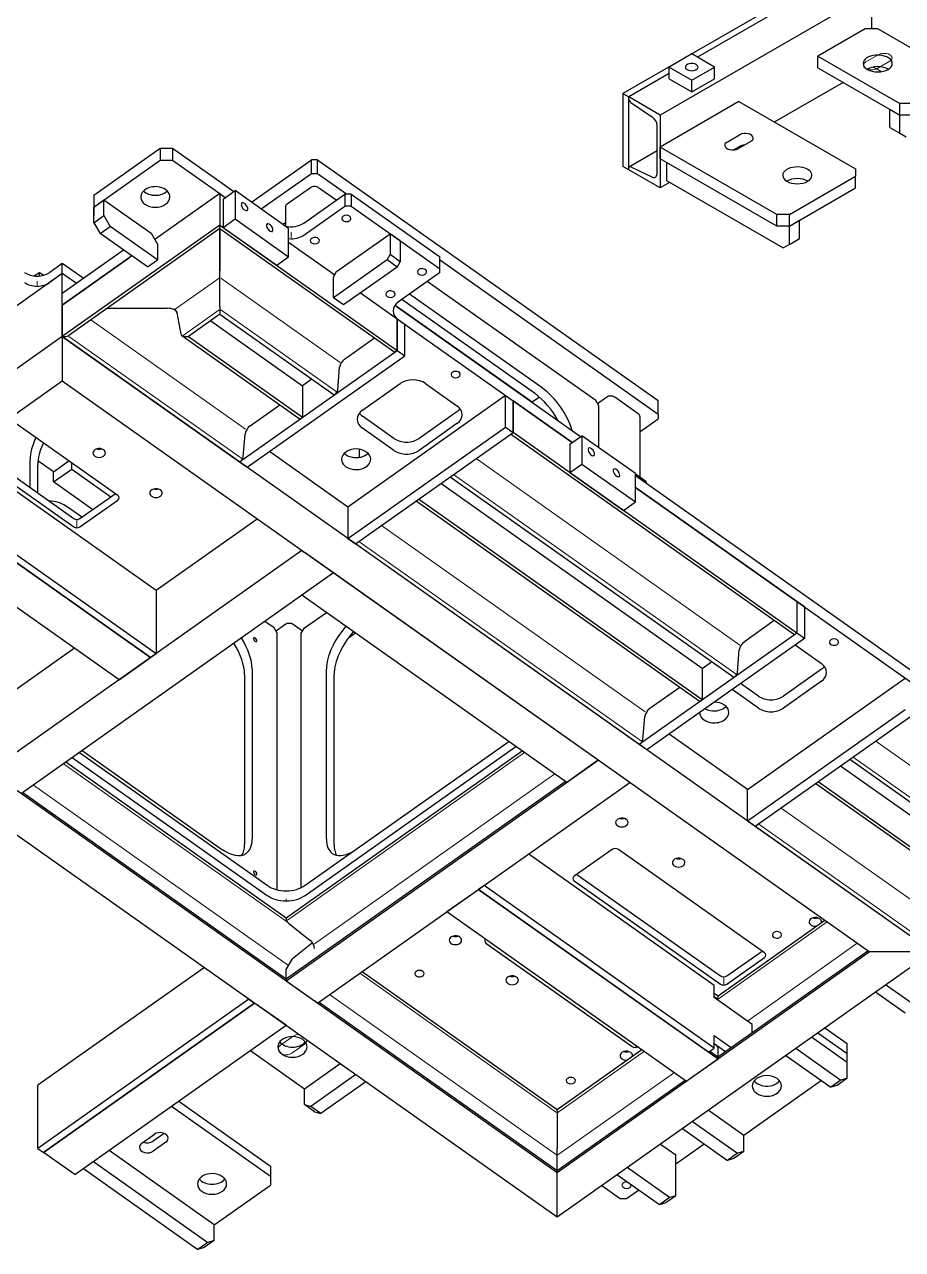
# Model space of a CAD drawing. Extents: x 0 to 1254, y -12 to 833.
# Drawn here: x 768.9 to 965.9, y 332.3 to 607.1 of the extents above; entities that cross this region are included whole.
import ezdxf

# ---------------------------------------------------------------- set-up
doc = ezdxf.new("R2010")
doc.units = 0
doc.layers.get('0').update_dxf_attribs({"lineweight": 13})

msp = doc.modelspace()

# ---------------------------------------------------------------- linework, layer by layer
at = {"color": 7, "lineweight": 25}
for p, q in [((950.5563, 618.973), (903.1802, 591.6204)), ((951.8291, 618.2382), (919.8679, 599.7854)), ((951.8291, 618.2382), (919.8679, 599.7854)), ((958.9002, 614.1557), (911.524, 586.8031)), ((958.9002, 614.1557), (958.9002, 606.154)), ((957.486, 606.154), (946.8794, 600.0303)), ((960.3144, 606.154), (957.486, 606.154)), ((978.6992, 595.5396), (960.3144, 606.154)), ((918.5951, 600.5202), (913.5039, 597.5808)), ((923.6863, 597.5808), (918.5951, 600.5202)), ((946.8794, 600.0303), (965.2641, 589.4159)), ((946.8794, 597.4175), (946.8794, 600.0303)), ((913.5039, 597.5808), (918.5951, 594.6414)), ((913.5039, 594.968), (913.5039, 597.5808)), ((918.5951, 594.6414), (923.6863, 597.5808)), ((923.6863, 594.968), (923.6863, 597.5808)), ((946.8794, 597.4175), (965.2641, 586.8031)), ((961.0918, 596.5604), (959.3163, 597.5855)), ((913.5039, 596.1111), (904.453, 590.8855)), ((913.5039, 596.1111), (904.453, 590.8855)), ((913.5039, 594.968), (918.5951, 592.0286)), ((918.5951, 592.0286), (923.6863, 594.968)), ((918.5951, 592.0286), (918.5951, 594.6414)), ((952.5362, 594.1515), (937.1213, 585.2517)), ((903.1802, 591.6204), (903.1802, 575.2905)), ((903.1802, 591.6204), (904.453, 590.8855)), ((911.524, 586.8031), (904.453, 590.8855)), ((904.453, 590.8855), (904.453, 590.5808)), ((904.453, 574.5556), (904.453, 590.8855)), ((904.9693, 589.632), (909.7842, 586.3657)), ((929.2017, 589.8241), (911.524, 579.6179)), ((929.2017, 589.8241), (955.3646, 574.7189)), ((963.0014, 584.027), (963.0014, 588.1095)), ((963.0014, 588.1095), (965.2641, 586.8031)), ((965.2641, 586.8031), (965.2641, 589.4159)), ((968.0926, 589.4159), (965.2641, 589.4159)), ((911.524, 586.8031), (911.524, 570.4731)), ((968.0926, 586.8031), (965.2641, 586.8031)), ((965.2641, 582.7206), (965.2641, 586.8031)), ((910.8169, 573.6247), (910.8169, 584.468)), ((963.0014, 584.027), (965.2641, 582.7206)), ((965.2641, 582.7206), (966.6784, 581.9041)), ((926.5147, 580.761), (929.3431, 582.394)), ((931.8887, 580.9243), (929.0603, 579.2913)), ((784.4856, 568.8799), (799.3348, 579.3799)), ((799.3348, 579.3799), (802.1633, 579.3799)), ((799.3348, 579.3799), (799.3348, 576.6929)), ((802.1633, 579.3799), (812.7699, 571.8799)), ((802.1633, 579.3799), (802.1633, 576.6929)), ((910.8169, 578.8052), (904.6186, 575.2266)), ((911.524, 577.0051), (911.524, 579.6179)), ((937.687, 564.5127), (911.524, 579.6179)), ((927.9774, 578.9927), (929.3431, 579.7812)), ((784.4856, 566.1929), (799.3348, 576.6929)), ((799.3348, 576.6929), (802.1633, 576.6929)), ((802.1633, 576.6929), (812.7699, 569.1929)), ((819.8468, 567.2817), (833.276, 576.7776)), ((834.6902, 576.7776), (833.276, 576.7776)), ((833.276, 573.6663), (833.276, 576.7776)), ((834.6902, 573.6663), (834.6902, 576.7776)), ((834.6902, 576.7776), (911.0577, 522.7776)), ((904.453, 574.5556), (903.1802, 575.2905)), ((904.453, 574.5556), (904.453, 574.8604)), ((911.524, 570.4731), (904.453, 574.5556)), ((904.9693, 575.2129), (909.7842, 572.9195)), ((937.687, 561.8999), (911.524, 577.0051)), ((912.9382, 576.1886), (912.9382, 572.1061)), ((955.3646, 574.7189), (955.3646, 573.0859)), ((812.7699, 571.8799), (815.877, 569.6828)), ((833.276, 573.6663), (822.0468, 565.7261)), ((834.6902, 573.6663), (833.276, 573.6663)), ((841.1764, 569.0799), (834.6902, 573.6663)), ((913.6453, 571.6979), (911.524, 570.4731)), ((912.9382, 572.1061), (939.1012, 557.0009)), ((940.5154, 564.5127), (955.3646, 573.0859)), ((955.3646, 570.4731), (955.3646, 573.0859)), ((784.4856, 568.8799), (784.4856, 566.1929)), ((812.7699, 569.1929), (798.1834, 558.8787)), ((812.7699, 569.1929), (813.977, 568.3393)), ((812.7699, 569.1929), (812.7699, 562.1218)), ((812.7699, 569.1929), (812.7699, 562.1218)), ((812.7699, 569.1929), (813.977, 568.3393)), ((813.477, 567.9858), (816.164, 569.8858)), ((828.1848, 561.3858), (816.164, 569.8858)), ((816.164, 569.8858), (816.164, 563.5218)), ((833.078, 570.5263), (827.8171, 566.8063)), ((831.5789, 562.5799), (840.7713, 569.0799)), ((838.8526, 567.723), (834.8882, 570.5263)), ((840.7713, 569.0799), (840.7713, 566.3929)), ((842.1855, 569.0799), (840.7713, 569.0799)), ((842.1855, 569.0799), (861.9845, 555.0799)), ((842.1855, 569.0799), (842.1855, 566.3929)), ((940.5154, 561.8999), (955.3646, 570.4731)), ((784.4856, 566.1929), (786.7483, 567.7929)), ((784.4856, 566.1929), (784.4856, 564.1929)), ((784.4856, 562.6573), (784.4856, 566.1929)), ((786.7483, 564.2573), (786.7483, 567.7929)), ((786.7483, 567.7929), (797.3549, 560.2929)), ((813.477, 567.9858), (813.477, 561.6218)), ((827.4422, 566.1663), (827.4422, 561.911)), ((831.5789, 559.8929), (840.7713, 566.3929)), ((842.1855, 566.3929), (840.7713, 566.3929)), ((842.1855, 566.3929), (861.9845, 552.3929)), ((784.4856, 562.6573), (786.7483, 564.2573)), ((786.7483, 564.2573), (788.1626, 561.8431)), ((813.477, 561.6218), (816.164, 563.5218)), ((816.164, 563.5218), (828.1848, 555.0218)), ((937.687, 561.8999), (937.687, 564.5127)), ((940.5154, 564.5127), (937.687, 564.5127)), ((940.5154, 561.8999), (940.5154, 564.5127)), ((812.7699, 562.1218), (777.4145, 537.1218)), ((812.7699, 561.3344), (778.8661, 537.3609)), ((784.4856, 562.6573), (785.8998, 560.2431)), ((785.8998, 560.2431), (788.1626, 561.8431)), ((798.7692, 554.3431), (788.1626, 561.8431)), ((812.7699, 562.1218), (812.7699, 561.7486)), ((812.7699, 562.1218), (812.7699, 561.7486)), ((812.7699, 562.1218), (852.5093, 534.0218)), ((812.7699, 561.3344), (812.7699, 561.7486)), ((812.7699, 561.3344), (812.7699, 561.7486)), ((812.7699, 561.3344), (812.7699, 551.8456)), ((812.7699, 551.8456), (812.7699, 561.3344)), ((812.7699, 561.3344), (851.7835, 533.7477)), ((813.477, 561.6218), (825.4978, 553.1218)), ((826.8551, 562.3261), (827.4422, 562.7412)), ((828.1848, 555.0218), (828.1848, 561.3858)), ((940.5154, 561.8999), (937.687, 561.8999)), ((940.5154, 561.8999), (942.7781, 563.2063)), ((940.5154, 557.8174), (940.5154, 561.8999)), ((942.7781, 559.1238), (942.7781, 563.2063)), ((796.5064, 552.7431), (785.8998, 560.2431)), ((797.3549, 560.2929), (798.7692, 557.8786)), ((798.7692, 557.8786), (798.7692, 554.3431)), ((828.1848, 558.2929), (838.5186, 550.9858)), ((838.9328, 551.6929), (850.9536, 560.1929)), ((853.2164, 558.5929), (850.9536, 560.1929)), ((850.9536, 560.1929), (850.9536, 555.526)), ((853.2164, 558.5929), (853.2164, 553.926)), ((940.5154, 557.8174), (942.7781, 559.1238)), ((777.4145, 546.8799), (791.1064, 556.5615)), ((793.0064, 555.218), (777.4145, 544.1929)), ((850.2465, 554.3188), (850.9536, 555.526)), ((853.2164, 553.926), (850.9536, 555.526)), ((940.5154, 557.8174), (939.1012, 557.0009)), ((777.4145, 553.5267), (774.5861, 551.5267)), ((777.4145, 544.1929), (792.2638, 554.6929)), ((782.1145, 550.2033), (777.4145, 553.5267)), ((777.4145, 551.2639), (777.4145, 553.5267)), ((796.5064, 552.7431), (798.7692, 554.3431)), ((825.4978, 553.1218), (828.1848, 555.0218)), ((850.2465, 554.3188), (838.2257, 545.8188)), ((852.5093, 552.7188), (840.4885, 544.2188)), ((852.5093, 552.7188), (850.2465, 554.3188)), ((852.5093, 552.7188), (853.2164, 553.926)), ((861.9845, 555.0799), (861.9845, 552.3929)), ((861.9845, 552.3929), (861.9845, 551.3929)), ((911.0577, 519.6663), (861.9846, 554.3662)), ((777.4145, 551.2639), (763.818, 541.6497)), ((771.1309, 550.7332), (772.1819, 551.4764)), ((772.1819, 551.4764), (772.3234, 551.435)), ((773.1245, 550.8685), (772.3234, 551.435)), ((772.3234, 550.7267), (772.3234, 551.435)), ((777.4145, 551.2639), (774.5861, 549.2639)), ((780.5145, 549.0719), (777.4145, 551.2639)), ((777.4145, 537.1218), (777.4145, 551.2639)), ((780.5145, 549.0719), (777.4145, 551.2639)), ((777.4145, 537.1218), (777.4145, 551.2639)), ((812.7699, 549.2189), (812.7699, 551.8456)), ((812.7699, 549.2189), (812.7699, 551.8456)), ((838.2257, 550.4858), (838.9328, 551.6929)), ((838.2257, 545.8188), (838.2257, 550.4858)), ((861.9845, 551.3929), (852.7921, 544.8929)), ((777.4145, 544.1929), (777.4145, 546.8799)), ((812.7699, 543.8084), (812.7699, 549.2189)), ((812.7699, 543.8084), (812.7699, 549.2189)), ((844.2885, 546.9059), (852.5093, 541.0929)), ((897.057, 522.7663), (859.2788, 549.4795)), ((777.4145, 544.1929), (777.4145, 537.1218)), ((777.4145, 544.1929), (777.4145, 537.1218)), ((840.4885, 544.2188), (838.2257, 545.8188)), ((883.3391, 524.4094), (853.5817, 545.4511)), ((885.0362, 525.6094), (855.2788, 546.6511)), ((787.528, 543.4858), (800.9473, 543.4858)), ((787.528, 543.4858), (800.9473, 543.4858)), ((804.0439, 537.6382), (803.2014, 542.453)), ((804.0439, 537.6382), (803.2014, 542.453)), ((812.7699, 542.1218), (805.6988, 537.1218)), ((812.7699, 543.8084), (812.7699, 542.495)), ((812.7699, 543.8084), (812.7699, 542.495)), ((812.7699, 542.495), (812.7699, 542.1218)), ((812.7699, 542.495), (812.7699, 542.1218)), ((812.7699, 542.1218), (838.3671, 524.0218)), ((882.7734, 522.4035), (852.5015, 543.809)), ((852.7921, 543.5799), (893.6587, 514.6828)), ((810.6988, 540.6573), (831.2961, 526.0929)), ((852.5093, 541.0929), (854.2063, 539.8929)), ((852.5093, 534.0218), (852.5093, 541.0929)), ((852.5093, 541.0929), (852.5093, 534.0218)), ((852.7921, 540.8929), (891.7587, 513.3393)), ((854.2063, 532.8218), (854.2063, 539.8929)), ((777.4145, 537.1218), (693.2688, 477.6218)), ((777.4145, 537.1218), (777.4145, 527.1218)), ((972.576, 399.1218), (777.4145, 537.1218)), ((777.4145, 537.1218), (777.4145, 527.1218)), ((777.4145, 537.1218), (777.9424, 537.1218)), ((777.4145, 537.1218), (777.9424, 537.1218)), ((777.4145, 537.1218), (817.1539, 509.0218)), ((804.2472, 537.3609), (830.5703, 518.7477)), ((805.171, 537.1218), (805.6988, 537.1218)), ((805.171, 537.1218), (805.6988, 537.1218)), ((805.6988, 537.1218), (831.2961, 519.0218)), ((840.7429, 532.0657), (847.4525, 536.8101)), ((817.1539, 509.0218), (852.5093, 534.0218)), ((852.5093, 534.0218), (852.2454, 533.8352)), ((852.5093, 534.0218), (854.2063, 532.8218)), ((818.851, 507.8218), (854.2063, 532.8218)), ((839.1946, 525.1233), (839.6158, 530.2359)), ((777.4145, 527.1218), (707.411, 477.6218)), ((958.4339, 399.1218), (777.4145, 527.1218)), ((833.3671, 527.5573), (831.2961, 526.0929)), ((831.2961, 526.0929), (831.2961, 519.0218)), ((844.7311, 520.5929), (853.2164, 526.5929)), ((858.8732, 526.5929), (865.9443, 521.5929)), ((838.3671, 524.0218), (838.6311, 524.2084)), ((876.8337, 523.8929), (841.4784, 498.8929)), ((876.8337, 523.8929), (878.5308, 522.6929)), ((876.8337, 516.8218), (876.8337, 523.8929)), ((878.5308, 515.6218), (878.5308, 522.6929)), ((891.7587, 513.3393), (878.5308, 522.6929)), ((878.5308, 522.6929), (878.5308, 515.6218)), ((884.4163, 523.5652), (882.7734, 522.4035)), ((897.7641, 521.5592), (897.057, 522.7663)), ((899.546, 523.5263), (897.4712, 522.0592)), ((906.6171, 519.8063), (901.3562, 523.5263)), ((911.0577, 519.6663), (911.0577, 522.7776)), ((819.5297, 517.0657), (826.2393, 521.8101)), ((865.9443, 520.2799), (857.459, 514.2799)), ((897.7641, 512.1858), (897.7641, 521.5592)), ((911.0577, 519.6663), (911.0577, 518.6663)), ((789.8596, 501.4639), (765.4942, 518.6929)), ((831.2961, 519.0218), (831.0321, 518.8352)), ((841.4784, 491.8218), (876.8337, 516.8218)), ((851.8022, 514.2799), (844.7311, 519.2799)), ((865.9443, 517.5929), (857.459, 511.5929)), ((876.8337, 516.8218), (878.5308, 515.6218)), ((906.992, 519.1663), (906.992, 505.6091)), ((906.992, 515.7914), (911.0577, 518.6663)), ((817.9814, 510.1233), (818.4026, 515.236)), ((843.1755, 490.6218), (878.5308, 515.6218)), ((851.8022, 511.5929), (844.7311, 516.5929)), ((941.4446, 470.3477), (877.9741, 515.2281)), ((878.5308, 515.6218), (878.2669, 515.4352)), ((942.1704, 470.6218), (878.5308, 515.6218)), ((891.2587, 512.9858), (893.9457, 514.8858)), ((905.9665, 506.3858), (893.9457, 514.8858)), ((893.9457, 514.8858), (893.9457, 508.5218)), ((755.5947, 511.6929), (779.9601, 494.4639)), ((756.8947, 512.6121), (779.9601, 496.3024)), ((841.4784, 498.8929), (823.851, 511.3573)), ((844.024, 511.8542), (844.024, 510.0186)), ((891.2587, 512.9858), (891.2587, 506.6218)), ((798.4863, 480.1639), (754.7462, 511.0929)), ((770.202, 503.2025), (770.202, 509.5384)), ((775.4346, 506.7663), (771.951, 509.2296)), ((775.4346, 506.7663), (778.8979, 509.2152)), ((779.5359, 507.4036), (779.5359, 508.764)), ((817.1539, 509.0218), (817.4178, 509.2084)), ((817.1539, 509.0218), (818.851, 507.8218)), ((891.2587, 506.6218), (893.9457, 508.5218)), ((893.9457, 508.5218), (905.9665, 500.0218)), ((771.8991, 502.0025), (771.8991, 508.3384)), ((775.4346, 504.5036), (779.5359, 507.4036)), ((775.4346, 504.5036), (775.4346, 506.7663)), ((779.5359, 507.4036), (788.3048, 501.2029)), ((864.3887, 505.6218), (864.6526, 505.8084)), ((891.2587, 506.6218), (903.2795, 498.1218)), ((905.9665, 500.0218), (905.9665, 506.3858)), ((905.9665, 505.9799), (967.9091, 462.1799)), ((905.9667, 506.3341), (908.2293, 504.7342)), ((797.2135, 465.1218), (743.4734, 503.1218)), ((784.2036, 498.3029), (775.4346, 504.5036)), ((920.9572, 462.6929), (862.3176, 504.1573)), ((928.0283, 460.6218), (864.3887, 505.6218)), ((905.9665, 503.2929), (967.9091, 459.4929)), ((942.1704, 477.6929), (905.9665, 503.2929)), ((908.2293, 504.7342), (908.3707, 504.4928)), ((908.3707, 504.4928), (908.3707, 504.2799)), ((745.5947, 501.6218), (797.2135, 465.1218)), ((746.8675, 502.5218), (798.4863, 466.0218)), ((781.3743, 496.3024), (789.2667, 501.8832)), ((781.3743, 494.4639), (789.8596, 500.4639)), ((920.2314, 455.3477), (856.7609, 500.2281)), ((857.3176, 500.6218), (857.0537, 500.4352)), ((920.9572, 455.6218), (857.3176, 500.6218)), ((790.1424, 460.1218), (736.4023, 498.1218)), ((781.8036, 496.6059), (778.9702, 498.6094)), ((841.4784, 498.8929), (841.4784, 491.8218)), ((903.2795, 498.1218), (905.9665, 500.0218)), ((821.1547, 496.1929), (798.4863, 480.1639)), ((841.4784, 491.8218), (843.1755, 490.6218)), ((843.1755, 490.6218), (843.4394, 490.8084)), ((906.8151, 445.6218), (843.1755, 490.6218)), ((831.1546, 489.1218), (761.1511, 439.6218)), ((831.1546, 489.1218), (831.8617, 488.6218)), ((838.2257, 484.1218), (831.8617, 488.6218)), ((838.2257, 484.1218), (768.2221, 434.6218)), ((838.2257, 484.1218), (837.5186, 483.6218)), ((897.6227, 442.1218), (838.2257, 484.1218)), ((837.5186, 483.6218), (831.1546, 479.1218)), ((798.4863, 480.1639), (798.4863, 466.0218)), ((890.5516, 437.1218), (831.1546, 479.1218)), ((693.2688, 477.6218), (888.4303, 339.6218)), ((707.411, 477.6218), (888.4303, 349.6218)), ((943.8675, 476.4929), (942.1704, 477.6929)), ((942.1704, 477.6929), (942.1704, 470.6218)), ((942.1704, 477.6929), (942.1704, 470.6218)), ((943.8675, 476.4929), (943.8675, 469.4218)), ((824.9321, 471.7663), (822.8423, 473.244)), ((831.7203, 471.7663), (836.6387, 475.2441)), ((937.1137, 473.4101), (930.404, 468.6657)), ((825.6392, 470.5592), (824.9321, 471.7663)), ((827.4211, 472.5263), (825.3463, 471.0592)), ((825.6392, 413.0217), (825.6392, 470.5592)), ((831.3061, 471.0592), (829.2313, 472.5263)), ((831.0132, 470.5592), (831.7203, 471.7663)), ((831.0132, 413.5281), (831.0132, 470.5592)), ((841.5834, 469.5405), (843.1441, 470.6441)), ((942.1704, 470.6218), (906.8151, 445.6218)), ((942.1704, 470.6218), (941.9065, 470.4352)), ((943.8675, 469.4218), (942.1704, 470.6218)), ((780.1425, 467.1929), (761.1511, 453.7639)), ((943.8675, 469.4218), (908.5121, 444.4218)), ((941.7964, 467.9573), (947.6858, 463.7929)), ((790.1424, 460.1218), (797.2135, 465.1218)), ((797.2135, 465.1218), (798.4863, 466.0218)), ((928.8557, 461.7233), (929.277, 466.8359)), ((819.9824, 462.5384), (819.9824, 424.3546)), ((836.6701, 424.3546), (836.6701, 462.5384)), ((920.9572, 462.6929), (923.0283, 464.1573)), ((920.9572, 462.6929), (920.9572, 455.6218)), ((947.6858, 462.4799), (939.2006, 456.4799)), ((818.2853, 461.3384), (818.2853, 423.1546)), ((838.3671, 423.1546), (838.3671, 461.3384)), ((928.0283, 460.6218), (928.2922, 460.8084)), ((933.5437, 456.4799), (929.5543, 459.3008)), ((931.1395, 435.4929), (966.4949, 460.4929)), ((947.6858, 459.7929), (939.2006, 453.7929)), ((915.9005, 458.4101), (909.1908, 453.6657)), ((933.5437, 453.7929), (927.6543, 457.9573)), ((920.9572, 455.6218), (920.6933, 455.4352)), ((907.6425, 446.7233), (908.0638, 451.8359)), ((966.4949, 453.4218), (931.1395, 428.4218)), ((968.1919, 452.2218), (932.8366, 427.2218)), ((931.1395, 435.4929), (913.5121, 447.9573)), ((831.8617, 414.0267), (877.5374, 446.3242)), ((831.8617, 411.7639), (879.1374, 445.1929)), ((906.8151, 445.6218), (907.079, 445.8084)), ((908.5121, 444.4218), (906.8151, 445.6218)), ((779.6364, 442.6929), (823.3765, 411.7639)), ((781.2364, 443.8242), (823.3765, 414.0267)), ((781.8423, 444.2527), (812.9113, 422.2835)), ((827.6191, 406.7639), (880.5516, 444.1929)), ((778.2222, 441.6929), (827.6191, 406.7639)), ((827.6191, 392.6218), (897.6227, 442.1218)), ((896.9156, 441.6218), (890.5516, 437.1218)), ((897.6227, 442.1218), (896.9156, 441.6218)), ((903.9866, 437.6218), (897.6227, 442.1218)), ((972.576, 426.1929), (951.9787, 440.7573)), ((954.0498, 442.2218), (954.3137, 442.4084)), ((979.6471, 424.1218), (954.0498, 442.2218)), ((827.7229, 393.1389), (890.2379, 437.3437)), ((834.6902, 387.6218), (904.6937, 437.1218)), ((904.6937, 437.1218), (903.9866, 437.6218)), ((946.9787, 437.2218), (946.7148, 437.0352)), ((972.576, 419.1218), (946.9787, 437.2218)), ((768.5359, 434.8437), (827.6484, 393.0448)), ((931.1395, 428.4218), (931.1395, 435.4929)), ((972.576, 418.3344), (946.422, 436.8281)), ((932.8366, 427.2218), (931.1395, 428.4218)), ((932.8366, 427.2218), (933.1005, 427.4084)), ((972.576, 399.1218), (932.8366, 427.2218)), ((882.0254, 421.0929), (923.6442, 391.6639)), ((900.7339, 422.0639), (892.2487, 416.0639)), ((934.9579, 398.8639), (902.1482, 422.0639)), ((892.2487, 415.0639), (925.0584, 391.8639)), ((892.8416, 416.4832), (925.0584, 393.7024)), ((863.6816, 408.1218), (870.7526, 413.1218)), ((872.0254, 414.0218), (870.7526, 413.1218)), ((870.7526, 413.1218), (924.4927, 375.1218)), ((922.3714, 376.6218), (870.7526, 413.1218)), ((923.6442, 377.5218), (872.0254, 414.0218)), ((827.6191, 406.5), (827.6191, 406.7639)), ((863.6816, 408.1218), (917.4217, 370.1218)), ((828.1355, 405.5714), (832.9503, 401.7455)), ((924.4927, 389.2639), (948.4335, 406.1926)), ((833.5266, 401.119), (829.0333, 397.5486)), ((872.4497, 401.0639), (905.2594, 377.8639)), ((888.4303, 339.6218), (972.576, 399.1218)), ((888.4303, 349.6218), (958.4339, 399.1218)), ((924.4634, 375.5448), (958.1201, 399.3437)), ((926.4726, 393.7024), (934.365, 399.2832)), ((972.576, 399.1218), (958.4339, 399.1218)), ((972.576, 399.1218), (958.4339, 399.1218)), ((827.6191, 395.1344), (829.0333, 397.5486)), ((926.4726, 391.8639), (934.9579, 397.8639)), ((809.2753, 395.5929), (771.8991, 369.1639)), ((827.6191, 393.0655), (827.6191, 395.1344)), ((844.6902, 394.6929), (888.4303, 363.7639)), ((827.6191, 392.6218), (827.6191, 392.8857)), ((827.6191, 392.6218), (833.9831, 388.1218)), ((923.6442, 388.8355), (923.6442, 391.6639)), ((968.7576, 386.9573), (962.0652, 391.6896)), ((819.2752, 388.5218), (771.8991, 355.0218)), ((773.1719, 354.1218), (820.548, 387.6218)), ((820.548, 387.6218), (773.1719, 354.1218)), ((819.2752, 388.5218), (820.548, 387.6218)), ((827.6191, 382.6218), (820.548, 387.6218)), ((834.6902, 387.6218), (833.9831, 388.1218)), ((835.0039, 387.8437), (888.4303, 350.0655)), ((923.6442, 389.8639), (924.4927, 389.2639)), ((932.1295, 382.8355), (923.6442, 388.8355)), ((924.4927, 389), (924.4927, 389.2639)), ((966.4949, 385.3573), (959.8025, 390.0896)), ((780.2429, 349.1218), (827.6191, 382.6218)), ((932.1295, 380.9655), (932.1295, 382.8355)), ((948.4775, 382.0816), (953.4841, 378.5414)), ((923.6442, 377.5218), (923.6442, 380.3502)), ((923.6442, 380.3502), (927.4518, 377.6579)), ((953.4841, 374.2787), (945.4633, 379.9502)), ((946.8775, 380.9502), (953.4841, 376.2787)), ((819.5983, 376.9502), (831.7203, 368.3787)), ((888.4303, 363.7639), (907.4214, 377.1927)), ((922.3714, 376.6218), (923.6442, 377.5218)), ((922.6852, 376.8437), (924.3889, 375.6389)), ((923.6442, 378.5502), (926.179, 376.7579)), ((924.4927, 377.6344), (924.1769, 378.1736)), ((924.4927, 375.5655), (924.4927, 377.6344)), ((941.9633, 377.4753), (952.0699, 370.3289)), ((953.4841, 376.2787), (953.4841, 378.5414)), ((831.7203, 368.3787), (839.7411, 374.0502)), ((918.1288, 370.6218), (924.4927, 375.1218)), ((924.4927, 375.1218), (924.4927, 375.3857)), ((939.7006, 375.8754), (949.8072, 368.7289)), ((953.4841, 374.2787), (953.4841, 376.2787)), ((953.4841, 370.7431), (953.4841, 374.2787)), ((843.2411, 371.5754), (833.1345, 364.4289)), ((771.8991, 355.0218), (771.8991, 369.1639)), ((831.7203, 364.8431), (831.7203, 368.3787)), ((845.5039, 369.9754), (835.3973, 362.8289)), ((888.4303, 350.0655), (917.1079, 370.3437)), ((917.4217, 370.1218), (918.1288, 370.6218)), ((947.7214, 370.2038), (930.291, 357.8787)), ((952.0699, 370.3289), (949.8072, 368.7289)), ((951.2214, 369.1431), (949.8072, 368.7289)), ((953.4841, 370.7431), (951.2214, 369.1431)), ((953.4841, 370.7431), (952.0699, 370.3289)), ((803.5206, 365.5816), (824.0836, 351.0414)), ((801.9206, 364.4502), (824.0836, 348.7787)), ((833.9831, 363.2431), (831.7203, 364.8431)), ((831.7203, 364.8431), (833.1345, 364.4289)), ((835.3973, 362.8289), (833.1345, 364.4289)), ((833.9831, 363.2431), (835.3973, 362.8289)), ((888.4303, 363.5), (888.4303, 363.7639)), ((888.4303, 363.5), (888.4303, 363.7639)), ((888.4303, 363.5), (888.4303, 362.2062)), ((888.4303, 363.5), (888.4303, 362.2062)), ((930.291, 357.8787), (922.2702, 363.5502)), ((888.4303, 362.2062), (888.4303, 354.9758)), ((888.4303, 362.2062), (888.4303, 354.9758)), ((918.7702, 361.0754), (928.8768, 353.9289)), ((795.2336, 356.1787), (798.062, 358.1787)), ((800.2376, 358.3798), (797.7792, 356.6414)), ((916.5074, 359.4754), (926.6141, 352.3289)), ((930.291, 354.3431), (930.291, 357.8787)), ((771.8991, 355.0218), (773.1719, 354.1218)), ((811.4971, 337.8787), (787.9199, 354.5502)), ((800.6076, 356.3787), (797.7792, 354.3787)), ((888.4303, 352.3882), (888.4303, 354.9758)), ((888.4303, 352.3882), (888.4303, 354.9758)), ((911.5825, 355.9929), (915.0175, 353.5639)), ((915.0175, 351.5639), (921.3567, 356.0464)), ((780.2429, 349.1218), (773.1719, 354.1218)), ((784.4199, 352.0754), (810.0829, 333.9289)), ((888.4303, 350.0655), (888.4303, 352.3882)), ((888.4303, 350.0655), (888.4303, 352.3882)), ((915.0175, 344.3716), (915.0175, 353.5639)), ((928.8768, 353.9289), (926.6141, 352.3289)), ((928.0283, 352.7431), (926.6141, 352.3289)), ((930.291, 354.3431), (928.0283, 352.7431)), ((930.291, 354.3431), (928.8768, 353.9289)), ((782.1572, 350.4754), (807.8201, 332.3289)), ((824.0836, 351.0414), (824.0836, 348.7787)), ((888.4303, 349.8857), (888.4303, 350.0655)), ((888.4303, 349.8857), (888.4303, 350.0655)), ((888.4303, 349.6218), (888.4303, 349.8857)), ((888.4303, 349.6218), (888.4303, 349.8857)), ((888.4303, 339.6218), (888.4303, 349.6218)), ((888.4303, 339.6218), (888.4303, 349.6218)), ((911.3405, 342.3573), (901.8197, 349.0896)), ((913.6033, 343.9573), (904.0825, 350.6896)), ((811.4971, 337.8787), (824.0836, 346.7787)), ((824.0836, 348.7787), (824.0836, 346.7787)), ((898.4303, 346.6929), (902.5724, 343.7639)), ((902.5724, 343.7639), (903.9866, 343.7639)), ((903.9866, 343.7639), (906.669, 345.6606)), ((913.6033, 343.9573), (911.3405, 342.3573)), ((915.0175, 344.3716), (912.7548, 342.7715)), ((915.0175, 344.3716), (913.6033, 343.9573)), ((912.7548, 342.7715), (911.3405, 342.3573)), ((811.4971, 334.3431), (811.4971, 337.8787)), ((810.0829, 333.9289), (807.8201, 332.3289)), ((809.2343, 332.7431), (807.8201, 332.3289)), ((811.4971, 334.3431), (809.2343, 332.7431)), ((811.4971, 334.3431), (810.0829, 333.9289))]:
    msp.add_line(p, q, dxfattribs=at)
at = {"color": 7, "lineweight": 13}
for p, q in [((957.6274, 598.7239), (960.4558, 600.3569)), ((963.0014, 598.8872), (960.173, 597.2542)), ((828.7505, 560.5799), (828.7505, 559.2644)), ((802.7134, 543.2685), (812.6066, 550.264)), ((839.7062, 531.3326), (812.9332, 550.264)), ((771.7577, 549.5267), (771.7577, 548.6355)), ((812.6066, 543.1126), (804.5329, 537.4037)), ((812.9332, 543.1126), (838.8685, 524.7736)), ((818.493, 516.3326), (783.8103, 540.857)), ((778.9071, 537.1727), (817.6552, 509.7736)), ((929.3673, 467.9326), (870.2277, 509.7506)), ((865.1709, 506.1749), (928.5296, 461.3736)), ((780.6672, 495.8024), (780.6672, 494.4568)), ((908.1541, 452.9326), (849.0145, 494.7506)), ((843.9577, 491.1749), (907.3164, 446.3736)), ((982.6325, 430.2684), (959.8889, 446.3506)), ((881.1048, 443.8017), (827.9025, 406.1821)), ((954.8321, 442.7749), (980.813, 424.4036)), ((777.669, 441.3017), (827.9583, 405.7418)), ((833.9831, 400.9249), (887.8624, 439.0234)), ((828.1536, 396.0469), (770.9113, 436.5233)), ((972.4127, 407.4949), (938.6756, 431.3506)), ((933.6189, 427.7749), (972.4127, 400.3436)), ((827.6191, 411.0267), (827.6191, 410.7213)), ((948.987, 405.8017), (924.3187, 388.3586)), ((931.0763, 383.5802), (955.7447, 401.0233)), ((844.137, 394.3017), (888.267, 363.0971)), ((925.7655, 393.2024), (925.7655, 391.8568)), ((888.267, 353.5404), (837.3794, 389.5233)), ((923.6442, 389.0817), (924.2093, 388.6821)), ((826.3463, 378.1787), (829.1747, 380.1787)), ((831.7203, 378.3787), (828.8919, 376.3787)), ((907.9748, 376.8017), (888.5936, 363.0971)), ((905.9665, 378.2218), (905.9665, 377.8568)), ((888.5936, 353.5404), (914.7325, 372.0234))]:
    msp.add_line(p, q, dxfattribs=at)
at = {"color": 7, "lineweight": 25}
for centre, major_axis, ratio, start_param, end_param in [((960.3144, 598.3973), (3.2752, 0), 0.57735, 0.28539816, 3.14156357), ((918.5951, 597.5808), (1.42, 0), 0.57735, 0.78539816, 3.14159265), ((918.5951, 597.5808), (1.42, 0), 0.57735, 3.14159265, 6.28318531), ((918.5951, 597.5808), (1.42, 0), 0.57735, 0, 0.78539816), ((960.3144, 598.3973), (3.2752, 0), 0.57735, 3.14156357, 6.28315622), ((960.3144, 595.7845), (3.2752, 0), 0.57735, 0.76269234, 2.3789002), ((960.3144, 598.3973), (3.2752, 0), 0.57735, 6.28315622, 6.56858347), ((905.0186, 590.2542), (0.4, -0.6928), 0.57735, 3.92699082, 5.41052068), ((909.6855, 585.1212), (0.8, -1.3856), 0.57735, 0.78539816, 2.26892803), ((930.6159, 581.6591), (-1.8, 0), 0.57735, 3.14159265, 5.49778714), ((927.7875, 580.0261), (-1.8, 0), 0.57735, 5.49778714, 6.28318531), ((927.7875, 580.0261), (-1.8, 0), 0.57735, 0, 2.35619449), ((930.6159, 579.0463), (-1.8, 0), 0.57735, 4.81811328, 5.49778714), ((930.6159, 581.6591), (-1.8, 0), 0.57735, 2.35619449, 3.14159265), ((905.0186, 574.5338), (0.4, -0.6928), 0.57735, 3.14159265, 3.92699082), ((905.0186, 574.5338), (0.4, -0.6928), 0.57735, 2.44346095, 3.14159265), ((942.2832, 573.29), (3.2752, 0), 0.57735, 0.28539816, 3.14156357), ((909.6855, 574.2779), (0.8, -1.3856), 0.57735, 5.58505361, 6.28308391), ((909.6855, 574.2779), (0.8, -1.3856), 0.57735, 6.28308391, 7.06858347), ((942.2832, 573.29), (3.2752, 0), 0.57735, 3.14156357, 6.28315622), ((942.2832, 570.6773), (3.2752, 0), 0.57735, 0.76269234, 2.37890041), ((942.2832, 573.29), (3.2752, 0), 0.57735, 6.28315622, 6.56858347), ((798.2742, 568.4429), (3.2752, 0), 0.707107, 1.2853982, 3.14162174), ((798.2742, 571.1299), (3.2752, 0), 0.707107, 3.76046522, 5.66431286), ((798.2742, 568.4429), (3.2752, 0), 0.707107, 0.00002909, 1.2853982), ((833.9831, 569.8863), (-1.28, 0), 0.707107, 3.92699085, 5.49778718), ((798.2742, 568.4429), (3.2752, 0), 0.707107, 3.14162174, 6.28321439), ((818.2853, 566.2644), (-0.5947, 0.841), 0.5, 0.00005391, 3.14164656), ((818.2853, 566.2644), (-0.5947, 0.841), 0.5, 3.25707242, 6.28323922), ((828.7222, 566.1663), (-1.28, 0), 0.707107, 5.49778718, 6.28318531), ((818.2853, 566.2644), (-0.5947, 0.841), 0.5, 3.14164656, 3.25707242), ((841.1249, 563.6429), (1.03, 0), 0.707107, 0.00002909, 3.14162174), ((841.1249, 563.6429), (1.03, 0), 0.707107, 3.14162174, 4.42699085), ((841.1249, 563.6429), (1.03, 0), 0.707107, 4.42699085, 6.28321439), ((823.9422, 561.5573), (-0.5947, 0.841), 0.5, 0.00005391, 3.14164656), ((823.9422, 561.5573), (-0.5947, 0.841), 0.5, 3.25707242, 6.28323922), ((823.9422, 561.5573), (-0.5947, 0.841), 0.5, 3.14164656, 3.25707242), ((828.7505, 564.5799), (4, 0), 0.707107, 4.38138242, 5.49778718), ((828.7505, 561.8929), (4, 0), 0.707107, 4.57049192, 5.49778718), ((834.0538, 558.6429), (1.03, 0), 0.707107, 1.2853982, 3.14162174), ((834.0538, 558.6429), (1.03, 0), 0.707107, 3.14162174, 6.28321439), ((834.0538, 558.6429), (1.03, 0), 0.707107, 0.00002909, 1.2853982), ((789.4353, 556.6929), (4, 0), 0.707107, 5.49778718, 5.76497877), ((858.0954, 551.6429), (1.03, 0), 0.707107, 1.2853982, 3.14162174), ((771.7577, 553.5267), (4, 0), 0.707107, 3.92699085, 5.49778718), ((858.0954, 551.6429), (1.03, 0), 0.707107, 3.14162174, 6.28321439), ((858.0954, 551.6429), (1.03, 0), 0.707107, 0.00002909, 1.2853982), ((771.7577, 551.2639), (4, 0), 0.707107, 3.92699085, 5.49778718), ((851.0243, 546.6429), (1.03, 0), 0.707107, 1.2853982, 3.14162174), ((851.0243, 546.6429), (1.03, 0), 0.707107, 0.00002909, 1.2853982), ((851.0243, 546.6429), (1.03, 0), 0.707107, 3.14162174, 6.28321439), ((855.6205, 542.8929), (4, 0), 0.707107, 2.35619452, 3.14159265), ((855.6205, 545.5799), (4, 0), 0.707107, 3.63655667, 3.92699085), ((800.9473, 542.3544), (2.2627, 0), 0.5, 0.08726676, 1.57079932), ((800.9472, 542.3543), (2.2628, 0), 0.500008, 0.61550363, 1.57077288), ((800.9467, 542.3543), (2.2633, 0.0001), 0.499947, 0.0872262, 0.61539028), ((855.6205, 542.8929), (4, 0), 0.707107, 3.14159265, 3.92699085), ((777.9423, 537.6875), (1.1314, 0), 0.500007, 4.71241122, 5.66768204), ((777.9423, 537.6875), (1.1314, 0), 0.500007, 4.71241122, 5.66768875), ((805.171, 537.6875), (-1.1314, 0), 0.5, 0.08726645, 1.57079631), ((805.1713, 537.6876), (1.1318, 0.0001), 0.499934, 3.22880509, 3.75694597), ((805.171, 537.6875), (1.1314, 0), 0.500007, 3.75709592, 4.71236671), ((852.2454, 534.4009), (0.4619, 0.6532), 0.5, 3.14159135, 4.09690918), ((840.7429, 530.9343), (0.9238, 1.3064), 0.5, 0.95531653, 2.43884639), ((865.6615, 528.5929), (1.03, 0), 0.707107, 1.2853982, 3.14162174), ((865.6615, 528.5929), (1.03, 0), 0.707107, 3.14162174, 6.28321439), ((865.6615, 528.5929), (1.03, 0), 0.707107, 0.00002909, 1.2853982), ((838.6311, 524.7741), (0.4619, 0.6532), 0.5, 4.09690918, 5.58043905), ((856.0448, 524.5929), (4, 0), 0.707107, 0.7853982, 2.35619452), ((885.0362, 518.5384), (-5.7735, 8.165), 0.5, 4.07963235, 5.32786875), ((883.3391, 517.3384), (-5.7735, 8.165), 0.5, 4.47311817, 5.32786875), ((900.4511, 522.8863), (-1.28, 0), 0.707107, 3.92699085, 5.49778718), ((847.5595, 518.5929), (4, 0), 0.707107, 2.35619452, 3.14159265), ((847.5595, 521.2799), (4, 0), 0.707107, 3.63655667, 3.92699085), ((863.1159, 519.5929), (4, 0), 0.707107, 0.00000003, 0.7853982), ((863.1159, 522.2799), (4, 0), 0.707107, 5.49778718, 5.78822129), ((863.1159, 519.5929), (4, 0), 0.707107, 5.49778718, 6.28318531), ((905.712, 519.1663), (-1.28, 0), 0.707107, 3.14159265, 3.92699085), ((819.5297, 515.9343), (0.9238, 1.3064), 0.5, 0.95531653, 2.43884639), ((831.0321, 519.4009), (0.4619, 0.6532), 0.5, 3.14159135, 4.09690918), ((847.5595, 518.5929), (4, 0), 0.707107, 3.14159265, 3.92699085), ((777.2731, 514.5384), (5.7735, 8.165), 0.5, 1.91860826, 2.52611286), ((854.6306, 516.2799), (4, 0), 0.707107, 3.92699085, 5.49778718), ((778.9702, 513.3384), (5.7735, 8.165), 0.5, 1.91860826, 2.52611286), ((785.6877, 511.0139), (1.4, 0), 0.707107, 0.7853982, 3.14159265), ((785.6877, 512.8524), (1.4, 0), 0.707107, 4.33199863, 5.09278212), ((785.6877, 511.0139), (1.4, 0), 0.707107, 0.00000003, 0.7853982), ((843.3169, 509.5929), (3.2752, 0), 0.707107, 0.00002909, 3.14162174), ((854.6306, 513.5929), (4, 0), 0.707107, 3.92699085, 5.49778718), ((896.067, 511.2644), (-0.5947, 0.841), 0.5, 0.00005391, 3.14164656), ((896.067, 511.2644), (-0.5947, 0.841), 0.5, 3.25707242, 6.28323922), ((785.6877, 511.0139), (1.4, 0), 0.707107, 3.14159265, 6.28318531), ((817.4178, 509.7741), (0.4619, 0.6532), 0.5, 4.09690918, 5.58043905), ((843.3169, 509.5929), (3.2752, 0), 0.707107, 3.14162174, 4.42699085), ((843.3169, 512.2799), (3.2752, 0), 0.707107, 3.76046522, 4.42699085), ((843.3169, 512.2799), (3.2752, 0), 0.707107, 4.42699085, 5.66431286), ((843.3169, 509.5929), (3.2752, 0), 0.707107, 4.42699085, 6.28321439), ((896.067, 511.2644), (-0.5947, 0.841), 0.5, 3.14164656, 3.25707242), ((901.7239, 506.5573), (-0.5947, 0.841), 0.5, 0.00005391, 3.14164656), ((901.7239, 506.5573), (-0.5947, 0.841), 0.5, 3.25707242, 6.28323922), ((901.7239, 506.5573), (-0.5947, 0.841), 0.5, 3.14164656, 3.25707242), ((798.4156, 502.0139), (1.4, 0), 0.707107, 0.7853982, 3.14159265), ((798.4156, 503.8524), (1.4, 0), 0.707107, 4.33199863, 5.09278212), ((778.9702, 491.5384), (-5.7735, 8.165), 0.5, 5.32786875, 6.01552619), ((789.1525, 500.9639), (1, 0), 0.707107, 0.00000003, 0.7853982), ((789.1525, 500.9639), (1, 0), 0.707107, 5.49778718, 6.28318531), ((798.4156, 502.0139), (1.4, 0), 0.707107, 3.14159265, 6.28318531), ((798.4156, 502.0139), (1.4, 0), 0.707107, 0.00000003, 0.7853982), ((780.6672, 496.8024), (1, 0), 0.707107, 3.92699085, 5.49778718), ((780.6672, 494.9639), (1, 0), 0.707107, 3.92699085, 5.49778718), ((828.3262, 471.8863), (-1.28, 0), 0.707107, 3.92699085, 5.49778718), ((843.7411, 467.5384), (5.7735, 8.165), 0.5, 1.3499039, 2.52611286), ((845.4382, 466.3384), (5.7735, 8.165), 0.5, 1.3499039, 2.52611286), ((941.9065, 471.0009), (-0.4619, -0.6532), 0.5, 6.283184, 7.23850184), ((811.2142, 466.3384), (-5.7735, 8.165), 0.5, 3.75707242, 4.60468305), ((812.9113, 467.5384), (-5.7735, 8.165), 0.5, 3.75707242, 4.60468305), ((820.6895, 469.1094), (-0.3002, 0.4246), 0.5, 0.00009937, 3.14169202), ((820.6895, 469.1094), (-0.3002, 0.4246), 0.5, 4.25707242, 6.28328467), ((820.6895, 469.1094), (-0.3002, 0.4246), 0.5, 3.14169202, 4.25707242), ((930.404, 467.5343), (-0.9238, -1.3064), 0.5, 4.09690918, 5.58043905), ((950.5143, 468.5929), (1.03, 0), 0.707107, 0.00002909, 3.14162174), ((950.5143, 468.5929), (1.03, 0), 0.707107, 3.14162174, 4.42699085), ((950.5143, 468.5929), (1.03, 0), 0.707107, 4.42699085, 6.28321439), ((928.2922, 461.3741), (-0.4619, -0.6532), 0.5, 0.95531653, 2.43884639), ((944.8574, 461.7929), (4, 0), 0.707107, 0.00000003, 0.7853982), ((944.8574, 464.4799), (4, 0), 0.707107, 5.49778718, 5.78822129), ((944.8574, 461.7929), (4, 0), 0.707107, 5.49778718, 6.28318531), ((936.3721, 458.4799), (4, 0), 0.707107, 3.92699085, 5.49778718), ((909.1908, 452.5343), (-0.9238, -1.3064), 0.5, 4.09690918, 5.58043905), ((920.6933, 456.0009), (-0.4619, -0.6532), 0.5, 6.283184, 7.23850184), ((923.6442, 455.4799), (3.2752, 0), 0.707107, 4.03648445, 4.42699085), ((923.6442, 455.4799), (3.2752, 0), 0.707107, 4.42699085, 5.66431286), ((923.6442, 452.7929), (3.2752, 0), 0.707107, 0.00002909, 1.57644711), ((936.3721, 455.7929), (4, 0), 0.707107, 3.92699085, 5.49778718), ((923.6442, 452.7929), (3.2752, 0), 0.707107, 3.13596812, 3.14162174), ((923.6442, 452.7929), (3.2752, 0), 0.707107, 3.14162174, 4.42699085), ((923.6442, 452.7929), (3.2752, 0), 0.707107, 4.42699085, 6.28321439), ((907.079, 446.3741), (-0.4619, -0.6532), 0.5, 0.95531653, 2.43884639), ((902.926, 428.1139), (1.4, 0), 0.707107, 0.7853982, 3.14159265), ((902.926, 429.9524), (1.4, 0), 0.707107, 4.33199863, 5.09278212), ((902.926, 428.1139), (1.4, 0), 0.707107, 0.00000003, 0.7853982), ((902.926, 428.1139), (1.4, 0), 0.707107, 3.14159265, 6.28318531), ((812.9113, 429.3546), (-5.7735, 8.165), 0.5, 3.14155319, 3.75707242), ((843.7411, 429.3546), (5.7735, 8.165), 0.5, 2.52611286, 3.14163211), ((812.9113, 429.3546), (-5.7735, 8.165), 0.5, 2.18627609, 3.14155319), ((811.2142, 428.1546), (-5.7735, 8.165), 0.5, 3.35096501, 3.75707242), ((843.7411, 429.3546), (5.7735, 8.165), 0.5, 3.14163211, 3.89535298), ((845.4382, 428.1546), (5.7735, 8.165), 0.5, 2.52611286, 2.93222028), ((901.4411, 421.5639), (1, 0), 0.707107, 0.7853982, 2.35619452), ((915.6539, 419.1139), (1.4, 0), 0.707107, 0.7853982, 3.14159265), ((915.6539, 419.1139), (1.4, 0), 0.707107, 3.14159265, 6.28318531), ((915.6539, 420.9524), (1.4, 0), 0.707107, 4.33199863, 5.09278212), ((915.6539, 419.1139), (1.4, 0), 0.707107, 0.00000003, 0.7853982), ((820.6895, 416.7835), (-0.3002, 0.4246), 0.5, 0.00009937, 3.14169202), ((820.6895, 416.7835), (-0.3002, 0.4246), 0.5, 4.25707242, 6.28328467), ((820.6895, 416.7835), (-0.3002, 0.4246), 0.5, 3.14169202, 4.25707242), ((892.9558, 415.5639), (1, 0), 0.707107, 2.35619452, 3.14159265), ((892.9558, 415.5639), (1, 0), 0.707107, 3.14159265, 3.92699085), ((827.6191, 417.0267), (6, 0), 0.707107, 3.92699085, 5.49778718), ((827.6191, 414.7639), (6, 0), 0.707107, 3.92699085, 5.49778718), ((946.3423, 405.8139), (1.4, 0), 0.707107, 0.7853982, 3.14159265), ((946.3423, 407.6524), (1.4, 0), 0.707107, 4.33199863, 5.09278212), ((828.1848, 406.1), (0.4619, -0.6532), 0.5, 3.75707242, 5.24060229), ((946.3423, 405.8139), (1.4, 0), 0.707107, 3.14159265, 4.8306263), ((946.3423, 405.8139), (1.4, 0), 0.707107, 0.00000003, 0.7853982), ((946.3423, 405.8139), (1.4, 0), 0.707107, 6.16452846, 6.28318531), ((832.8517, 400.6882), (0.9238, -1.3064), 0.5, 0.61547977, 2.09900963), ((865.5907, 401.7139), (1.4, 0), 0.707107, 0.7853982, 3.14159265), ((865.5907, 401.7139), (1.4, 0), 0.707107, 3.14159265, 6.28318531), ((865.5907, 403.5524), (1.4, 0), 0.707107, 4.33199863, 5.09278212), ((865.5907, 401.7139), (1.4, 0), 0.707107, 0.00000003, 0.7853982), ((873.1568, 401.5639), (1, 0), 0.707107, 2.4988158, 3.14159265), ((873.1568, 401.5639), (1, 0), 0.707107, 3.14159265, 3.92699085), ((937.7156, 402.9139), (1.03, 0), 0.707107, 0.00002909, 3.14162174), ((937.7156, 402.9139), (1.03, 0), 0.707107, 3.14162174, 4.42699085), ((937.7156, 402.9139), (1.03, 0), 0.707107, 4.42699085, 6.28321439), ((934.2508, 398.3639), (1, 0), 0.707107, 0.00000003, 0.7853982), ((934.2508, 398.3639), (1, 0), 0.707107, 5.49778718, 6.28318531), ((828.1848, 392.4857), (0.4619, -0.6532), 0.5, 3.14159103, 3.75707242), ((857.5297, 394.2139), (1.03, 0), 0.707107, 0.00002909, 3.14162174), ((857.5297, 394.2139), (1.03, 0), 0.707107, 3.14162174, 4.42699085), ((857.5297, 394.2139), (1.03, 0), 0.707107, 4.42699085, 6.28321439), ((878.3187, 392.7139), (1.4, 0), 0.707107, 0.7853982, 3.14159265), ((878.3187, 394.5524), (1.4, 0), 0.707107, 4.33199863, 5.09278212), ((878.3187, 392.7139), (1.4, 0), 0.707107, 0.00000003, 0.7853982), ((925.7655, 394.2024), (1, 0), 0.707107, 3.92699085, 5.49778718), ((878.3187, 392.7139), (1.4, 0), 0.707107, 3.14159265, 6.28318531), ((925.7655, 392.3639), (1, 0), 0.707107, 3.92699085, 5.49778718), ((923.927, 388.6), (0.4619, 0.6532), 0.5, 4.74858183, 5.66770551), ((829.0333, 377.7787), (-3.2752, 0), 0.707107, 3.42699085, 6.28315622), ((829.0333, 377.7787), (-3.2752, 0), 0.707107, 6.28315622, 9.42474887), ((829.0333, 380.0414), (-3.2752, 0), 0.707107, 0.51039266, 2.63120012), ((829.0333, 377.7787), (-3.2752, 0), 0.707107, 3.14156357, 3.42699085), ((903.9159, 375.8139), (1.4, 0), 0.707107, 0.7853982, 3.14159265), ((903.9159, 377.6524), (1.4, 0), 0.707107, 4.33199863, 5.09278212), ((903.9159, 375.8139), (1.4, 0), 0.707107, 0.00000003, 0.7853982), ((905.9665, 378.3639), (1, 0), 0.707107, 3.92699085, 5.35516589), ((903.9159, 375.8139), (1.4, 0), 0.707107, 3.14159265, 4.83063599), ((903.9159, 375.8139), (1.4, 0), 0.707107, 6.16452846, 6.28318531), ((923.927, 374.9857), (0.4619, 0.6532), 0.5, 5.66770551, 6.28318693), ((935.4529, 369.0287), (3.2752, 0), 0.707107, 0.00002909, 3.14162174), ((891.4708, 370.2139), (1.03, 0), 0.707107, 1.2853982, 3.14162174), ((891.4708, 370.2139), (1.03, 0), 0.707107, 3.14162174, 6.28321439), ((891.4708, 370.2139), (1.03, 0), 0.707107, 0.00002909, 1.2853982), ((935.4529, 369.0287), (3.2752, 0), 0.707107, 3.14162174, 4.42699085), ((935.4529, 371.2914), (3.2752, 0), 0.707107, 3.65198519, 4.42699085), ((935.4529, 371.2914), (3.2752, 0), 0.707107, 4.42699085, 5.77279265), ((935.4529, 369.0287), (3.2752, 0), 0.707107, 4.42699085, 6.28321439), ((799.3348, 357.2787), (1.8, 0), 0.707107, 0.00000003, 2.35619452), ((799.3348, 357.2787), (1.8, 0), 0.707107, 5.49778718, 6.28318531), ((796.5064, 355.2787), (1.8, 0), 0.707107, 2.35619452, 3.14159265), ((796.5064, 355.2787), (1.8, 0), 0.707107, 3.14159265, 5.49778718), ((796.5064, 357.5414), (1.8, 0), 0.707107, 4.18698909, 5.49778718), ((811.0021, 347.0287), (-3.2752, 0), 0.707107, 3.42699085, 6.28315622), ((811.0021, 347.0287), (-3.2752, 0), 0.707107, 6.28315622, 9.42474887), ((811.0021, 349.2914), (-3.2752, 0), 0.707107, 0.51039266, 2.63120012), ((811.0021, 347.0287), (-3.2752, 0), 0.707107, 3.14156357, 3.42699085), ((903.9866, 346.7639), (1.03, 0), 0.707107, 1.47684639, 3.14162174), ((903.9866, 346.7639), (1.03, 0), 0.707107, 3.14162174, 6.28321439), ((903.9866, 346.7639), (1.03, 0), 0.707107, 0.00002909, 0.09387404)]:
    msp.add_ellipse(centre, major_axis=major_axis, ratio=ratio, start_param=start_param, end_param=end_param, dxfattribs=at)
at = {"color": 7, "lineweight": 13}
for centre, major_axis, ratio, start_param, end_param in [((961.7286, 599.6221), (1.8, 0), 0.57735, 5.49778714, 8.6393798), ((958.9002, 597.9891), (1.8, 0), 0.57735, 2.35619449, 5.49778714), ((830.4475, 379.2787), (-1.8, 0), 0.707107, 4.65546439, 5.49778718), ((830.4475, 379.2787), (-1.8, 0), 0.707107, 2.35619452, 3.19851728), ((827.6191, 377.2787), (-1.8, 0), 0.707107, 5.49778718, 8.63937983)]:
    msp.add_ellipse(centre, major_axis=major_axis, ratio=ratio, start_param=start_param, end_param=end_param, dxfattribs=at)

doc.saveas('drawing.dxf')
